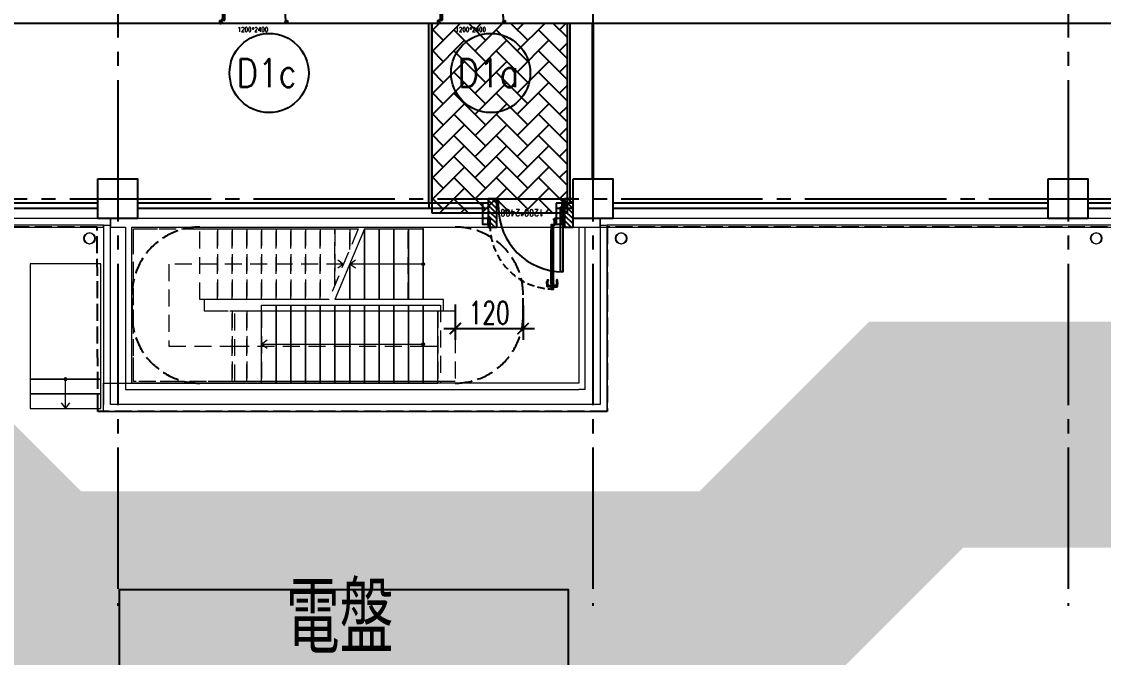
# Model space of a CAD drawing. Extents: x -960 to 27370, y -3283 to 11880.
# Drawn here: x 6670 to 8583, y -811 to 313 of the extents above; entities that cross this region are included whole.
import ezdxf
from ezdxf.enums import TextEntityAlignment as Align

# ---------------------------------------------------------------- set-up
doc = ezdxf.new("R2010")
doc.units = 0
doc.header["$LTSCALE"] = 100
for name, pattern in [('188K-SM-03-F10-ARCH-PA-Y2257103$0$AP5A-SM-03-F20-ARCH-PA-Y2230801+Y2230803$0$ALL-PA-TXT-Y2221201$0$DASHED', [19.05, 12.7, -6.35]), ('188K-SM-03-F10-ARCH-PA-Y2257103$0$HIDDEN2', [0.1875, 0.125, -0.0625]), ('X-S-FAB-L10$0$COL-CEN-LIN', [3.25, 2.5, -0.25, 0.25, -0.25]), ('X-S-FAB-L10$0$HIDDEN', [0.4, 0.3, -0.1]), ('X-S-FAB-L10$0$JJP_虛線(退縮線、投影線、地下室範圍、非屬本工程、圖面分區)', [0.45, 0.3, -0.15]), ('X-S-FAB-L10$0$虛線', [0.846667, 0.423333, -0.423333])]:
    doc.linetypes.add(name, pattern=pattern)
for name, color, linetype in [('0-xref', 8, 'Continuous'), ('188K-SM-03-F10-ARCH-PA-Y2257103$0$K-Divider-7.5', 230, 'Continuous'), ('188K-SM-03-F10-ARCH-PA-Y2257103$0$K-Door', 4, 'Continuous'), ('188K-SM-03-F10-ARCH-PA-Y2257103$0$K-P1S-2.5-單抗', 161, 'Continuous'), ('188K-SM-03-F10-ARCH-PA-Y2257103$0$K-P1S-4.2-單抗', 3, 'Continuous'), ('188K-SM-03-F10-ARCH-PA-Y2257103$0$K-TXT', 7, 'Continuous'), ('188K-SM-03-F10-ARCH-PA-Y2257103$0$K-岩棉 2hr 7.5-單抗', 230, 'Continuous'), ('188K-SM-03-F10-ARCH-PA-Y2257103$0$K-岩棉 2hr 7.5-非抗', 14, 'Continuous'), ('188K-SM-03-F10-ARCH-PA-Y2257103$0$K-庫板天花-2.4', 151, 'Continuous'), ('188K-SM-03-F10-ARCH-PA-Y2257103$0$非YK-K-防火門', 11, 'Continuous'), ('188K-SM-03-F10-MECH-EQ-Y2257103$0$06-空調-空調', 21, 'Continuous'), ('188K-SM-07-F15-HVAC-MA DUCT-Y2257103$0$0-MAU-SA', 5, 'Continuous'), ('X-S-FAB-L10$0$0-DIM-TXT', 8, 'Continuous'), ('X-S-FAB-L10$0$A-OBJE-MEP', 8, 'Continuous'), ('X-S-FAB-L10$0$A-STRS', 8, 'Continuous'), ('X-S-FAB-L10$0$A-WALL-EX', 8, 'Continuous'), ('X-S-FAB-L10$0$A-WALL-IN', 8, 'Continuous'), ('X-S-FAB-L10$0$BLOCK', 8, 'Continuous'), ('X-S-FAB-L10$0$CCL', 8, 'X-S-FAB-L10$0$COL-CEN-LIN'), ('X-S-FAB-L10$0$COL-S', 8, 'Continuous'), ('X-S-FAB-L10$0$DW_Frame', 8, 'Continuous'), ('X-S-FAB-L10$0$HID', 8, 'X-S-FAB-L10$0$HIDDEN'), ('X-S-FAB-L10$0$S-SLAB-SHOW', 8, 'Continuous'), ('X-S-FAB-L10$0$WALL_188K_IN', 8, 'Continuous')]:
    doc.layers.add(name, color=color, linetype=linetype)
doc.styles.add('188K-SM-03-F10-ARCH-PA-Y2257103$0$AP5A-SM-03-F20-ARCH-PA-Y2230801+Y2230803$0$ALL-PA-TXT-Y2221201$0$Standard', font='txt.shx', dxfattribs={"bigfont": 'chineset.shx'})
doc.styles.add('188K-SM-03-F10-ARCH-PA-Y2257103$0$Standard', font='txt.shx', dxfattribs={"bigfont": 'chineset.shx'})
doc.styles.add('188K-SM-03-F10-MECH-EQ-Y2257103$0$00-AEX$0$HKEC', font='romans.shx', dxfattribs={"bigfont": 'china.shx'})
doc.styles.add('X-S-FAB-L10$0$CHINA', font='simplex.shx', dxfattribs={"width": 0.75, "bigfont": 'chineset.shx'})
doc.styles.add('X-S-FAB-L10$0$DimStyUse', font='romans.shx', dxfattribs={"width": 0.7})
doc.styles.add('X-S-FAB-L10$0$Standard', font='', dxfattribs={"width": 0.8})
doc.styles.add('X-S-FAB-L10$0$TG_NOTE_TEXT', font='simplex.shx', dxfattribs={"width": 0.75, "bigfont": 'chineset.shx'})
doc.styles.get('X-S-FAB-L10$0$Standard').set_extended_font_data('Microsoft JhengHei')
doc.dimstyles.new('X-S-FAB-L10$0$SLASHM', dxfattribs={"dimtxt": 40, "dimasz": 20, "dimexe": 20, "dimexo": 0, "dimgap": 8, "dimtad": 1, "dimdsep": 46, "dimtxsty": 'X-S-FAB-L10$0$DimStyUse', "dimblk": 'X-S-FAB-L10$0$_ArchTick', "dimcen": 10, "dimdle": 20, "dimclrt": 2, "dimazin": 0, "dimtfac": 1, "dimtix": 1, "dimtmove": 2, "dimatfit": 3, "dimfxl": 10, "dimtolj": 1, "dimarcsym": 0})

# ---------------------------------------------------------------- blocks, each defined once
blk = doc.blocks.new('X-S-FAB-L10$0$FAB2-L05')
at = {"layer": 'X-S-FAB-L10$0$CCL'}
for p, q in [((-19320, 11005), (-19320, 0)), ((-18480, 11005), (-18480, 0)), ((-17640, 11005), (-17640, 0)), ((-26880, 720), (1210, 720))]:
    blk.add_line(p, q, dxfattribs=at)
at = {"layer": 'X-S-FAB-L10$0$COL-S'}
for points in [[(-19355, 755), (-19285, 755), (-19285, 685), (-19355, 685)], [(-18515, 755), (-18445, 755), (-18445, 685), (-18515, 685)], [(-17675, 755), (-17605, 755), (-17605, 685), (-17675, 685)]]:
    blk.add_lwpolyline(points, close=True, dxfattribs=at)
blk = doc.blocks.new('X-S-FAB-L10$0$_ArchTick')
at = {"color": 0, "linetype": 'ByBlock', "const_width": 0.15}
blk.add_lwpolyline([(-0.5, -0.5), (0.5, 0.5)], dxfattribs=at)
blk = doc.blocks.new('*D222')
at = {"layer": 'DefPoints', "color": 0, "lineweight": -2, "transparency": 16777216}
for p, q in [((7436.7, -186.7), (7436.7, -249.5)), ((7556.7, -188), (7556.7, -249.5)), ((7416.7, -229.5), (7576.7, -229.5))]:
    blk.add_line(p, q, dxfattribs=at)
at = {"layer": 'DefPoints', "color": 0, "transparency": 16777216}
for p in [(7436.7, -186.7), (7556.7, -188), (7556.7, -229.5)]:
    blk.add_point(p, dxfattribs=at)
at = {"layer": 'DefPoints', "color": 0, "lineweight": -2, "transparency": 16777216, "xscale": 20, "yscale": 20, "zscale": 20, "rotation": 180}
blk.add_blockref('X-S-FAB-L10$0$_ArchTick', (7436.7, -229.5), dxfattribs=at)
at = {"layer": 'DefPoints', "color": 0, "lineweight": -2, "transparency": 16777216, "xscale": 20, "yscale": 20, "zscale": 20}
blk.add_blockref('X-S-FAB-L10$0$_ArchTick', (7556.7, -229.5), dxfattribs=at)
at = {"layer": 'DefPoints', "color": 2, "transparency": 16777216, "insert": (7496.7, -201.5), "char_height": 40, "attachment_point": 5, "style": 'X-S-FAB-L10$0$DimStyUse'}
blk.add_mtext('\\A1;120', dxfattribs=at)
blk = doc.blocks.new('188K-SM-03-F10-ARCH-PA-Y2257103$0$F14P8-SM-03-FB1-ARCH-PA(B)-Y2210902$0$18P2-XFDP40$0$GAD2205')
blk.add_lwpolyline([(0, 1), (0, 1), (-18, 1, -0.414214), (-18, 2), (-18, 3, -0.414214), (-18, 3), (-14, 3, 0.414214), (-13, 4), (-13, 4, 0.414214), (-14, 4), (-18, 4, -0.414214), (-18, 5), (-18, 12, -0.414214), (-18, 12), (-18, 12, 0.414214), (-18, 12), (-18, 14, 0.72636), (-19, 14), (-19, 13, 0.158507), (-19, 13), (-19, 0, 0.414214), (-19, 0), (19, 0, 0.414214), (19, 0), (19, 13, 0.158507), (19, 13), (19, 14, 0.72636), (18, 14), (18, 12, 0.414214), (18, 12, -0.414214), (18, 12), (18, 5, -0.414214), (18, 4), (14, 4, 0.414214), (13, 4), (13, 4, 0.414214), (14, 3), (18, 3, -0.414214), (18, 3), (18, 2, -0.414214), (18, 1), (0, 1)], format="xyb", close=True)
blk = doc.blocks.new('188K-SM-03-F10-ARCH-PA-Y2257103$0$(FS1-4)1hr單開防火門-1200x2400')
for p, q in [((8.8, 117.1, 0), (9.6, 117.1, 0)), ((8.8, 112.2, 0), (8.8, 117.1, 0)), ((9.6, 117.1, 0), (9.6, 112.2, 0)), ((9.6, 115.7, 0), (13.6, 115.7, 0)), ((13.6, 115.7, 0), (15, 115.7, 0)), ((9.6, 112.2, 0), (8.8, 112.2, 0)), ((13.5, 113.5, 0), (9.6, 113.5, 0)), ((0, 4.5), (0, -4.5)), ((2.8, 5), (0.5, 5)), ((3, -3.2), (3, 4.8)), ((117, -3.2), (117, 4.8)), ((117.2, 5), (119.5, 5)), ((120, 4.5), (120, -4.5)), ((0.5, -5), (2.8, -5)), ((2.8, -5), (4.4, -4)), ((3.8, -3.2), (3, -3.2)), ((3.6, -3.5), (3.6, -3.3)), ((3.6, -3.3), (3.8, -3.3)), ((4.4, -3.5), (3.6, -3.5)), ((4.4, -3.2), (4.2, -3.2)), ((4.2, -3.3), (4.4, -3.3)), ((4.4, -3.3), (4.4, -3.5)), ((4.5, -3.7), (4.5, -3.3)), ((115.5, -3.7), (115.5, -3.3)), ((115.6, -3.2), (115.8, -3.2)), ((115.6, -3.3), (115.6, -3.5)), ((115.8, -3.3), (115.6, -3.3)), ((115.6, -3.5), (116.4, -3.5)), ((117.2, -5), (115.6, -4)), ((116.2, -3.2), (117, -3.2)), ((116.4, -3.3), (116.2, -3.3)), ((116.4, -3.5), (116.4, -3.3)), ((119.5, -5), (117.2, -5))]:
    blk.add_line(p, q)
at = {"elevation": 0}
blk.add_lwpolyline([(4, 115.7), (0, 115.7), (-1.4, 115.7, 0.327495), (-2.2, 115, 0.089847), (-2.4, 104.3, 1.144881), (-0.5, 104.7, -0.137079), (-0.5, 113, -0.349357), (0, 113.5), (4, 113.5)], format="xyb", dxfattribs=at)
for points in [[(4.8, 112.2), (4.8, 117.1), (4, 117.1), (4, 112.2)], [(-10, -5), (0, -5), (0, 5), (-10, 5)], [(120, -5), (130, -5), (130, 5), (120, 5)]]:
    blk.add_lwpolyline(points, close=True)
at = {"ltscale": 5}
for points in [[(8.8, 109.6), (8.8, 119.7), (4.8, 119.7), (4.8, 109.6)], [(5, 109.2), (5, 14.8), (5, 14.8), (5, 109.2)], [(8.6, 14.8), (8.5, 14.8), (8.5, 109.2), (8.6, 109.2)], [(8.8, 6.1), (8.8, 14.4), (4.8, 14.4), (4.8, 6.1)]]:
    blk.add_lwpolyline(points, close=True, dxfattribs=at)
blk.add_lwpolyline([(4.8, 109.7), (4.8, 108.4, 0.158507), (4.9, 108.4), (4.9, 108.3, 0.72636), (5, 108.3), (5, 108.5, 0.414214), (5, 108.5, -0.414214), (4.9, 108.5), (4.9, 109.2, -0.414214), (5, 109.2), (5.4, 109.2, 0.414214), (5.4, 109.3), (5.4, 109.3, 0.414214), (5.4, 109.3), (5, 109.3, -0.414214), (4.9, 109.4), (4.9, 109.5, -0.414214), (5, 109.6), (6.8, 109.6), (6.8, 109.6), (6.8, 109.6), (8.6, 109.6, -0.414214), (8.6, 109.5), (8.6, 109.4, -0.414214), (8.6, 109.3), (8.2, 109.3, 0.414214), (8.1, 109.3), (8.1, 109.3, 0.414214), (8.2, 109.2), (8.6, 109.2, -0.414214), (8.6, 109.2), (8.6, 108.5, -0.414214), (8.6, 108.5), (8.6, 108.5, 0.414214), (8.6, 108.5), (8.6, 108.3, 0.72636), (8.6, 108.3), (8.7, 108.4, 0.158507), (8.7, 108.4), (8.7, 109.7, 0.414214), (8.7, 109.7), (4.9, 109.7, 0.414214)], format="xyb", close=True, dxfattribs=at)
at = {"ltscale": 500}
for points in [[(3.2, -2.4), (3.2, 5.6), (3, 5.6), (3, -2.4)], [(8.5, 6.6), (4, 6.6), (4, 6.3), (8.5, 6.3)]]:
    blk.add_lwpolyline(points, close=True, dxfattribs=at)
at = {"linetype": '188K-SM-03-F10-ARCH-PA-Y2257103$0$HIDDEN2'}
blk.add_arc((3.4, 6.1), 113.7, 359.4256, 87.3094, dxfattribs=at)
at = {"extrusion": (0, 0, -1)}
for centre, major_axis, start_param, end_param in [((14.9, 114.8, 0), (-0.624, 0.624), 0.866962, 2.13291), ((-13.8, 109, 0), (21.3, 21.3), 0.585307, 0.943734), ((13.5, 113, 0), (-0.417, 0.417), 0.901482, 2.245889), ((15, 104.3, 0), (0.707, 0.707), 0.872811, 4.284184), ((-0.8, 108.9, 0), (10.9, 10.9), 0.51383, 1.058752)]:
    blk.add_ellipse(centre, major_axis=major_axis, ratio=1, start_param=start_param, end_param=end_param, dxfattribs=at)
for centre, major_axis, start_param, end_param in [((0.5, 4.5), (0.354, -0.354), 2.356194, 3.926991), ((2.8, 4.8), (0.106, -0.106), 7.068583, 8.63938), ((117.2, 4.8), (-0.106, -0.106), -2.356194, -0.785398), ((119.5, 4.5), (-0.354, -0.354), 2.356194, 3.926991), ((0.5, -4.5), (-0.354, -0.354), 5.497787, 7.068583), ((3.8, -3.3), (-0.0354, -0.0354), 0.785398, 3.926991), ((4.2, -3.3), (-0.0354, -0.0354), 3.926991, 7.068583), ((4.4, -3.3), (0.0354, -0.0354), 7.068583, 8.63938), ((4.2, -3.7), (0.212, -0.212), 6.162283, 7.068583), ((115.6, -3.3), (-0.0354, -0.0354), -2.356194, -0.785398), ((115.8, -3.7), (-0.212, -0.212), -0.785398, 0.120903), ((115.8, -3.3), (0.0354, -0.0354), -0.785398, 2.356194), ((116.2, -3.3), (0.0354, -0.0354), 2.356194, 5.497787), ((119.5, -4.5), (0.354, -0.354), -0.785398, 0.785398)]:
    blk.add_ellipse(centre, major_axis=major_axis, ratio=1, start_param=start_param, end_param=end_param)
at = {"ltscale": 500, "extrusion": (0, 0, -1)}
blk.add_ellipse((3.4, 6.1), major_axis=(-0.495, 0.495), ratio=1, start_param=5.497787, end_param=11.780972, dxfattribs=at)
at = {"ltscale": 5, "xscale": 0.1000000000058208, "yscale": 0.1000000000058208, "zscale": 0.1000000000058208}
blk.add_blockref('188K-SM-03-F10-ARCH-PA-Y2257103$0$F14P8-SM-03-FB1-ARCH-PA(B)-Y2210902$0$18P2-XFDP40$0$GAD2205', (6.8, 14.3), dxfattribs=at)
at = {"color": 8, "style": '188K-SM-03-F10-ARCH-PA-Y2257103$0$Standard', "width": 0.85}
blk.add_text('1200*2400', height=12, dxfattribs=at).set_placement((60, -15, 0), align=Align.MIDDLE_CENTER)
blk = doc.blocks.new('188K-SM-03-F10-ARCH-PA-Y2257103$0$單開庫板門-1200x2400)圓型拉環鎖+輔助鎖)')
at = {"ltscale": 0.1}
for p, q in [((26008.6, -11403.6), (26004.5, -11403.6)), ((26004.5, -11403.6), (26004.5, -11414.1)), ((26004.5, -11414.1), (26004.5, -11415.3)), ((26004.5, -11414.1), (26008.6, -11414.1)), ((26004.5, -11415.4), (26004.6, -11415.5)), ((26008.6, -11414), (26004.6, -11414)), ((26004.6, -11414.3), (26004.6, -11414.2)), ((26004.6, -11415.3), (26004.6, -11414.5)), ((26004.7, -11414.1), (26006.5, -11414.1)), ((26005.1, -11414.4), (26004.7, -11414.4)), ((26004.7, -11414.5), (26005.1, -11414.5)), ((26004.7, -11414.5), (26004.7, -11506)), ((26004.7, -11506), (26004.7, -11414.5)), ((26004.7, -11414.5), (26004.7, -11414.5)), ((26004.7, -11415.4), (26004.7, -11415.3)), ((26005.2, -11414.4), (26005.2, -11414.4)), ((26006.5, -11414.1), (26006.6, -11414.1)), ((26006.6, -11414.1), (26006.6, -11414.1)), ((26006.6, -11414.1), (26008.4, -11414.1)), ((26008.4, -11414.4), (26008, -11414.4)), ((26008, -11414.4), (26008, -11414.4)), ((26008, -11414.5), (26008.4, -11414.5)), ((26008.4, -11506), (26008.4, -11414.5)), ((26008.4, -11414.5), (26008.4, -11414.5)), ((26008.4, -11414.5), (26008.4, -11506)), ((26008.4, -11415.3), (26008.4, -11415.4)), ((26008.5, -11414.2), (26008.5, -11414.3)), ((26008.5, -11414.5), (26008.5, -11415.3)), ((26008.5, -11415.5), (26008.6, -11415.4)), ((26008.6, -11414.1), (26008.6, -11403.6)), ((26008.6, -11415.3), (26008.6, -11414.1)), ((26008.6, -11506.4), (26004.5, -11506.4)), ((26004.5, -11506.4), (26004.5, -11518)), ((26004.7, -11506), (26004.7, -11506)), ((26008.4, -11506), (26008.4, -11506)), ((26008.6, -11518), (26008.6, -11506.4)), ((25999.5, -11519.7), (25999.5, -11523.2)), ((26002.5, -11519.1), (26000, -11519.1)), ((26000, -11523.7), (26002.4, -11523.7)), ((26002.4, -11523.7), (26004.1, -11522.6)), ((26002.9, -11518.5), (26002.6, -11518.5)), ((26002.6, -11518.5), (26002.6, -11521)), ((26002.6, -11521.9), (26002.6, -11519.3)), ((26002.6, -11521), (26002.9, -11521)), ((26003.4, -11521.9), (26002.6, -11521.9)), ((26002.9, -11521), (26002.9, -11518.5)), ((26003.3, -11522.2), (26003.3, -11522)), ((26003.3, -11522), (26003.4, -11522)), ((26004, -11522.2), (26003.3, -11522.2)), ((26008.3, -11517.5), (26003.6, -11517.5)), ((26003.6, -11517.5), (26003.6, -11517.7)), ((26003.6, -11517.7), (26008.3, -11517.7)), ((26004.1, -11521.9), (26003.9, -11521.9)), ((26003.9, -11522), (26004, -11522)), ((26004, -11522), (26004, -11522.2)), ((26004.2, -11522.4), (26004.2, -11521.9)), ((26004.5, -11518), (26008.6, -11518)), ((26008.3, -11517.7), (26008.3, -11517.5)), ((26114.8, -11521.9), (26115.1, -11521.9)), ((26114.8, -11522.4), (26114.8, -11521.9)), ((26114.9, -11522), (26114.9, -11522.2)), ((26115.1, -11522), (26114.9, -11522)), ((26114.9, -11522.2), (26115.7, -11522.2)), ((26116.6, -11523.7), (26114.9, -11522.6)), ((26115.5, -11521.9), (26116.3, -11521.9)), ((26115.7, -11522), (26115.5, -11522)), ((26115.7, -11522.2), (26115.7, -11522)), ((26116.3, -11521.9), (26116.3, -11519.3)), ((26116.5, -11519.1), (26119, -11519.1)), ((26119, -11523.7), (26116.6, -11523.7)), ((26119.5, -11519.7), (26119.5, -11523.2))]:
    blk.add_line(p, q, dxfattribs=at)
blk.add_lwpolyline([(26006.6, -11506.4), (26006.5, -11506.3), (26004.7, -11506.3, -0.414214), (26004.6, -11506.3), (26004.6, -11506.1, -0.414214), (26004.7, -11506.1), (26005.1, -11506.1, 0.414214), (26005.2, -11506.1), (26005.2, -11506, 0.414214), (26005.1, -11506), (26004.7, -11506, -0.414214), (26004.6, -11506), (26004.6, -11505.2, -0.414214), (26004.7, -11505.2), (26004.7, -11505.2, 0.414214), (26004.7, -11505.2), (26004.7, -11505, 0.72636), (26004.6, -11505), (26004.5, -11505.1, 0.158507), (26004.5, -11505.2), (26004.5, -11506.4, 0.414214), (26004.6, -11506.5), (26008.6, -11506.5, 0.414214), (26008.6, -11506.4), (26008.6, -11505.2, 0.158507), (26008.6, -11505.1), (26008.5, -11505, 0.72636), (26008.4, -11505), (26008.4, -11505.2, 0.414214), (26008.5, -11505.2, -0.414214), (26008.5, -11505.2), (26008.5, -11506, -0.414214), (26008.4, -11506), (26008, -11506, 0.414214), (26008, -11506), (26008, -11506.1, 0.414214), (26008, -11506.1), (26008.4, -11506.1, -0.414214), (26008.5, -11506.1), (26008.5, -11506.3, -0.414214), (26008.4, -11506.3), (26006.6, -11506.3)], format="xyb", close=True, dxfattribs=at)
for points in [[(25999.5, -11518.9), (25999.5, -11523.9)], [(26119.5, -11518.9), (26119.5, -11523.9)]]:
    blk.add_lwpolyline(points)
for centre, radius, start, end in [((26004.6, -11414.1), 0.0313, 90, 180), ((26004.6, -11415.3), 0.0313, 180, 216.0274), ((26004.7, -11414.2), 0.0313, 90, 180), ((26004.7, -11414.3), 0.0313, 180, 270), ((26004.7, -11414.5), 0.0313, 90, 180), ((26004.7, -11415.3), 0.0209, 180, 270), ((26004.7, -11415.4), 0.0313, 216.0274, 360), ((26004.7, -11415.3), 0.0209, 360, 90), ((26005.1, -11414.4), 0.0313, 270, 0), ((26005.1, -11414.4), 0.0313, 0, 90), ((26008, -11414.4), 0.0313, 90, 180), ((26008, -11414.4), 0.0313, 180, 270), ((26008.4, -11414.2), 0.0313, 360, 90), ((26008.4, -11414.3), 0.0313, 270, 0), ((26008.4, -11414.5), 0.0313, 0, 90), ((26008.5, -11415.3), 0.0209, 90, 180), ((26008.5, -11415.4), 0.0313, 180, 323.9726), ((26008.5, -11415.3), 0.0209, 270, 360), ((26008.6, -11414.1), 0.0313, 360, 90), ((26008.6, -11415.3), 0.0313, 323.9726, 360)]:
    blk.add_arc(centre, radius, start, end, dxfattribs=at)
at = {"linetype": '188K-SM-03-F10-ARCH-PA-Y2257103$0$AP5A-SM-03-F20-ARCH-PA-Y2230801+Y2230803$0$ALL-PA-TXT-Y2221201$0$DASHED', "ltscale": 0.01}
blk.add_arc((26001.1, -11518.7), 115.3, 359.8531, 85.8135, dxfattribs=at)
at = {"ltscale": 0.1}
for centre, major_axis, start_param, end_param in [((26000, -11519.7), (0.369, -0.369), 2.356194, 3.926991), ((26000, -11523.2), (-0.369, -0.369), 5.497787, 7.068583), ((26002.5, -11519.3), (0.111, -0.111), 7.068583, 8.63938), ((26003.4, -11521.9), (-0.0369, -0.0369), 0.785398, 3.926991), ((26003.9, -11521.9), (-0.0369, -0.0369), 3.926991, 7.068583), ((26004.1, -11521.9), (0.0369, -0.0369), 7.068583, 8.63938), ((26003.9, -11522.4), (0.221, -0.221), 6.162283, 7.068583), ((26114.8, -11521.9), (-0.0369, -0.0369), -2.356194, -0.785398), ((26115.1, -11522.4), (-0.221, -0.221), -0.785398, 0.120903), ((26115.1, -11521.9), (0.0369, -0.0369), -0.785398, 2.356194), ((26115.5, -11521.9), (0.0369, -0.0369), 2.356194, 5.497787), ((26116.5, -11519.3), (-0.111, -0.111), -2.356194, -0.785398), ((26119, -11519.7), (-0.369, -0.369), 2.356194, 3.926991), ((26119, -11523.2), (0.369, -0.369), -0.785398, 0.785398)]:
    blk.add_ellipse(centre, major_axis=major_axis, ratio=1, start_param=start_param, end_param=end_param, dxfattribs=at)
at = {"ltscale": 0.1, "extrusion": (0, 0, -1)}
blk.add_ellipse((26003.1, -11517.9), major_axis=(-0.516, 0.516), ratio=1, start_param=5.497787, end_param=11.780972, dxfattribs=at)
at = {"color": 8, "ltscale": 0.1, "style": '188K-SM-03-F10-ARCH-PA-Y2257103$0$AP5A-SM-03-F20-ARCH-PA-Y2230801+Y2230803$0$ALL-PA-TXT-Y2221201$0$Standard', "width": 0.85}
blk.add_text('1200*2400', height=8, dxfattribs=at).set_placement((26058.4, -11534.4), align=Align.MIDDLE_CENTER)
blk = doc.blocks.new('188K-SM-03-F10-ARCH-PA-Y2257103')
at = {"layer": '188K-SM-03-F10-ARCH-PA-Y2257103$0$K-庫板天花-2.4'}
h = blk.add_hatch(dxfattribs=at)
h.set_pattern_fill('AR-HBONE', color=256, scale=0.26)
h.paths.add_polyline_path([(7395, -25), (7635, -25), (7635, 310), (7395, 310)])
at = {"layer": '188K-SM-03-F10-ARCH-PA-Y2257103$0$K-Divider-7.5', "const_width": 5}
blk.add_lwpolyline([(7680, 310), (7680, 35)], dxfattribs=at)
at = {"layer": '188K-SM-03-F10-ARCH-PA-Y2257103$0$K-P1S-2.5-單抗'}
for p, q in [((7390, -7.5, 0), (7390, 310, 0)), ((7395, -7.5, 0), (7395, 310, 0)), ((7635, -7.5, 0), (7635, 310, 0)), ((7640, -7.5, 0), (7640, 310, 0))]:
    blk.add_line(p, q, dxfattribs=at)
at = {"layer": '188K-SM-03-F10-ARCH-PA-Y2257103$0$K-P1S-4.2-單抗'}
for p, q in [((7405, 310, 0), (1860, 310, 0)), ((13115, 310, 0), (7525, 310, 0))]:
    blk.add_line(p, q, dxfattribs=at)
at = {"layer": '188K-SM-03-F10-ARCH-PA-Y2257103$0$K-TXT'}
for centre in [(7107.6, 222.4, 0), (7499.2, 222.4, 0)]:
    blk.add_circle(centre, 70, dxfattribs=at)
at = {"layer": '188K-SM-03-F10-ARCH-PA-Y2257103$0$K-岩棉 2hr 7.5-單抗'}
for p, q in [((7495, -7.5, 0), (7390, -7.5, 0)), ((7390, -7.5, 0), (7390, -17.5, 0)), ((7495, -17.5, 0), (7390, -17.5, 0)), ((7485, -7.5, 0), (7485, -35)), ((7495, -7.5, 0), (7495, -35)), ((7615, -7.5, 0), (7615, -35)), ((7645, -7.5, 0), (7615, -7.5, 0)), ((7645, -17.5, 0), (7615, -17.5, 0)), ((7625, -7.5, 0), (7625, -35, 0))]:
    blk.add_line(p, q, dxfattribs=at)
at = {"layer": '188K-SM-03-F10-ARCH-PA-Y2257103$0$K-岩棉 2hr 7.5-非抗'}
for p, q in [((6805, -7.5, 0), (6035, -7.5, 0)), ((6805, -17.5, 0), (6035, -17.5, 0)), ((7390, -7.5, 0), (6875, -7.5, 0)), ((7390, -17.5, 0), (6875, -17.5, 0)), ((8485, -7.5, 0), (7715, -7.5, 0)), ((8485, -17.5), (7715, -17.5, 0)), ((9325, -7.5, 0), (8555, -7.5, 0)), ((9325, -17.5), (8555, -17.5, 0))]:
    blk.add_line(p, q, dxfattribs=at)
at = {"layer": '188K-SM-03-F10-ARCH-PA-Y2257103$0$K-庫板天花-2.4', "elevation": 0}
blk.add_lwpolyline([(7395, -25), (7635, -25), (7635, 310), (7395, 310)], close=True, dxfattribs=at)
at = {"layer": '188K-SM-03-F10-ARCH-PA-Y2257103$0$K-Door'}
for p in [(-18979.5, 11833.9), (-18594.5, 11833.9, 0)]:
    blk.add_blockref('188K-SM-03-F10-ARCH-PA-Y2257103$0$單開庫板門-1200x2400)圓型拉環鎖+輔助鎖)', p, dxfattribs=at)
at = {"layer": '188K-SM-03-F10-ARCH-PA-Y2257103$0$非YK-K-防火門', "rotation": 180}
blk.add_blockref('188K-SM-03-F10-ARCH-PA-Y2257103$0$(FS1-4)1hr單開防火門-1200x2400', (7615, -40), dxfattribs=at)
at = {"layer": '188K-SM-03-F10-ARCH-PA-Y2257103$0$K-TXT', "style": '188K-SM-03-F10-ARCH-PA-Y2257103$0$Standard', "width": 0.85}
for s, p in [('D1c', (7103.2, 222.4, 0)), ('D1a', (7494.8, 222.4, 0))]:
    blk.add_text(s, height=50, dxfattribs=at).set_placement(p, align=Align.MIDDLE)
blk = doc.blocks.new('188K-SM-03-F10-MECH-EQ-Y2257103')
at = {"color": 1, "ltscale": 1000}
blk.add_lwpolyline([(6843.3, -870), (6843.3, -691.2), (7636.3, -691.2), (7636.3, -870)], close=True, dxfattribs=at)
blk.add_lwpolyline([(6843.3, -870), (6843.3, -691.2), (7636.3, -691.2), (7636.3, -870)], close=True, dxfattribs=at)
at = {"layer": '188K-SM-03-F10-MECH-EQ-Y2257103$0$06-空調-空調', "ltscale": 1000, "style": '188K-SM-03-F10-MECH-EQ-Y2257103$0$00-AEX$0$HKEC', "width": 0.8}
blk.add_text('電盤', height=125, dxfattribs=at).set_placement((7137.4, -841.6), align=Align.BOTTOM_LEFT)
blk.add_text('電盤', height=125, dxfattribs=at).set_placement((7137.4, -841.6), align=Align.BOTTOM_LEFT)
blk = doc.blocks.new('188K-SM-07-F15-HVAC-MA DUCT-Y2257103')
at = {"layer": '188K-SM-07-F15-HVAC-MA DUCT-Y2257103$0$0-MAU-SA', "color": 5, "ltscale": 1000, "const_width": 400}
blk.add_lwpolyline([(2669.2, -417.2), (6392.5, -417.2), (6692.5, -717.2), (7951.5, -717.2), (8251.5, -417.2), (12400.9, -417.2), (12675, -691.2), (17095.6, -691.2)], dxfattribs=at)
blk = doc.blocks.new('X-S-FAB-L10')
at = {"layer": 'X-S-FAB-L10$0$WALL_188K_IN'}
h = blk.add_hatch(dxfattribs=at)
h.set_pattern_fill('LINE', color=256, scale=2, angle=135)
h.set_pattern_definition([(135, (7510, -98.3835), (-4.49013, -4.49013), [])])
h.paths.add_polyline_path([(7510, -50), (7510, 0), (7495, 0), (7495, -50)])
h = blk.add_hatch(dxfattribs=at)
h.set_pattern_fill('LINE', color=256, scale=2, angle=135)
h.set_pattern_definition([(135, (7645, -98.3835), (-4.49013, -4.49013), [])])
h.paths.add_polyline_path([(7645, -50), (7645, 0), (7630, 0), (7630, -50)])
for p, q in [((7510, 0), (7510, -15)), ((7630, 0), (7630, -15))]:
    blk.add_line(p, q)
blk.add_lwpolyline([(7627, -15), (7627, -129), (7622.625, -129), (7622.625, -15)], close=True)
blk.add_arc((7627, -15), 114, 180, 270)
at = {"layer": 'X-S-FAB-L10$0$A-OBJE-MEP', "lineweight": 0, "flags": 128}
for points in [[(6799.5, -70, 1), (6780.5, -70, 1)], [(7739.5, -70, 1), (7720.5, -70, 1)], [(8579.5, -70, 1), (8560.5, -70, 1)]]:
    blk.add_lwpolyline(points, format="xyb", close=True, dxfattribs=at)
at = {"layer": 'X-S-FAB-L10$0$A-OBJE-MEP', "lineweight": 0}
for centre in [(6790, -70), (7730, -70), (8570, -70)]:
    blk.add_circle(centre, 10, dxfattribs=at)
at = {"layer": 'X-S-FAB-L10$0$A-STRS', "linetype": 'X-S-FAB-L10$0$虛線', "lineweight": 0}
for p, q in [((6868, -323), (6868, -53)), ((6868, -53), (6985.332, -53)), ((6985.332, -53), (7016, -53)), ((7016, -53), (7265.169, -53)), ((7016, -178), (6993, -178)), ((6993, -178), (6993, -198)), ((7213.169, -178), (7016, -178)), ((6993, -198), (7042, -198)), ((7042, -198), (7406, -198)), ((7042, -323), (6868, -323)), ((7406, -323), (7042, -323))]:
    blk.add_line(p, q, dxfattribs=at)
at = {"layer": 'X-S-FAB-L10$0$A-STRS', "linetype": 'X-S-FAB-L10$0$JJP_虛線(退縮線、投影線、地下室範圍、非屬本工程、圖面分區)', "lineweight": 0}
for p, q in [((6868, -323), (6868, -53)), ((6868, -53), (7016, -53)), ((6985.332, -178), (6985.332, -53)), ((7016, -53), (7016, -178)), ((7016, -53), (7016, -178)), ((7016, -53), (7016, -178)), ((7016, -178), (7016, -53)), ((7016, -53), (7042, -53)), ((7016, -53), (7016, -178)), ((7042, -53), (7042, -178)), ((7042, -178), (7042, -53)), ((7042, -53), (7068, -53)), ((7042, -53), (7042, -178)), ((7068, -53), (7068, -178)), ((7068, -178), (7068, -53)), ((7068, -53), (7094, -53)), ((7068, -53), (7068, -178)), ((7094, -53), (7094, -178)), ((7094, -178), (7094, -53)), ((7094, -53), (7120, -53)), ((7094, -53), (7094, -178)), ((7120, -53), (7120, -178)), ((7120, -178), (7120, -53)), ((7120, -53), (7146, -53)), ((7120, -53), (7120, -178)), ((7146, -53), (7146, -178)), ((7146, -178), (7146, -53)), ((7146, -53), (7172, -53)), ((7146, -53), (7146, -178)), ((7172, -53), (7172, -178)), ((7172, -178), (7172, -53)), ((7172, -53), (7198, -53)), ((7172, -53), (7172, -178)), ((7198, -53), (7198, -178)), ((7198, -178), (7198, -53)), ((7198, -53), (7224, -53)), ((7198, -53), (7198, -178)), ((7265.169, -53), (7213.169, -178)), ((7224, -53), (7224, -151.964)), ((7224, -151.964), (7224, -53)), ((7224, -53), (7250, -53)), ((7224, -53), (7224, -151.964)), ((7250, -53), (7250, -89.465)), ((7250, -89.465), (7250, -53)), ((7250, -53), (7265.169, -53)), ((7250, -53), (7250, -89.465)), ((7353.565, -178), (7353.565, -53)), ((7229.169, -108), (7239.169, -115.5)), ((7016, -115.5), (6930.5, -115.5)), ((6930.5, -115.5), (6930.5, -260.5)), ((7239.169, -115.5), (7016, -115.5)), ((7239.169, -115.5), (7229.169, -123)), ((6993, -178), (6985.332, -178)), ((7016, -178), (6993, -178)), ((6993, -178), (6993, -198)), ((7042, -178), (7016, -178)), ((7068, -178), (7042, -178)), ((7094, -178), (7068, -178)), ((7120, -178), (7094, -178)), ((7119.644, -188), (7119.644, -326)), ((7146, -178), (7120, -178)), ((7172, -178), (7146, -178)), ((7198, -178), (7172, -178)), ((7213.169, -178), (7198, -178)), ((7380, -188), (7410.844, -188)), ((7410.844, -188), (7410.844, -326)), ((6993, -198), (7042, -198)), ((7042, -323), (7042, -198)), ((7042, -323), (7042, -198)), ((7042, -198), (7042, -323)), ((7042, -323), (7042, -198)), ((7042, -198), (7068, -198)), ((7046.668, -323), (7046.668, -198)), ((7068, -323), (7068, -198)), ((7068, -198), (7068, -323)), ((7068, -323), (7068, -198)), ((7068, -198), (7094, -198)), ((7094, -323), (7094, -198)), ((7094, -198), (7094, -323)), ((7094, -323), (7094, -198)), ((7094, -198), (7120, -198)), ((7120, -323), (7120, -198)), ((7120, -198), (7120, -323)), ((7120, -323), (7120, -198)), ((7120, -198), (7146, -198)), ((7146, -323), (7146, -198)), ((7146, -198), (7146, -323)), ((7146, -323), (7146, -198)), ((7146, -198), (7172, -198)), ((7172, -323), (7172, -198)), ((7172, -198), (7172, -323)), ((7172, -323), (7172, -198)), ((7172, -198), (7198, -198)), ((7198, -323), (7198, -198)), ((7198, -198), (7198, -323)), ((7198, -323), (7198, -198)), ((7198, -198), (7224, -198)), ((7224, -323), (7224, -198)), ((7224, -198), (7224, -323)), ((7224, -323), (7224, -198)), ((7224, -198), (7250, -198)), ((7250, -323), (7250, -198)), ((7250, -198), (7250, -323)), ((7250, -323), (7250, -198)), ((7250, -198), (7276, -198)), ((7276, -323), (7276, -198)), ((7276, -198), (7276, -323)), ((7276, -323), (7276, -198)), ((7276, -198), (7302, -198)), ((7302, -323), (7302, -198)), ((7302, -198), (7302, -323)), ((7302, -323), (7302, -198)), ((7302, -198), (7328, -198)), ((7328, -323), (7328, -198)), ((7328, -198), (7328, -323)), ((7328, -323), (7328, -198)), ((7328, -198), (7354, -198)), ((7354, -323), (7354, -198)), ((7354, -198), (7354, -323)), ((7354, -323), (7354, -198)), ((7354, -198), (7380, -198)), ((7380, -323), (7380, -198)), ((7380, -198), (7380, -323)), ((7380, -323), (7380, -198)), ((7380, -198), (7406, -198)), ((7406, -198), (7436.668, -198)), ((7406, -323), (7406, -198)), ((7406, -198), (7406, -323)), ((7436.668, -198), (7436.668, -323)), ((6930.5, -260.5), (7042, -260.5)), ((7042, -260.5), (7380, -260.5)), ((7380, -260.5), (7406, -260.5)), ((7042, -323), (6868, -323)), ((7068, -323), (7042, -323)), ((7094, -323), (7068, -323)), ((7120, -323), (7094, -323)), ((7146, -323), (7120, -323)), ((7172, -323), (7146, -323)), ((7198, -323), (7172, -323)), ((7224, -323), (7198, -323)), ((7250, -323), (7224, -323)), ((7276, -323), (7250, -323)), ((7302, -323), (7276, -323)), ((7328, -323), (7302, -323)), ((7354, -323), (7328, -323)), ((7380, -323), (7354, -323)), ((7406, -323), (7380, -323)), ((7436.668, -323), (7406, -323)), ((7410.844, -326), (7380, -326))]:
    blk.add_line(p, q, dxfattribs=at)
at = {"layer": 'X-S-FAB-L10$0$A-STRS', "lineweight": 0}
for p, q in [((7276, -53), (7224, -178)), ((7276, -53), (7380, -53)), ((7276, -53), (7276, -178)), ((7276, -178), (7276, -53)), ((7276, -53), (7302, -53)), ((7276, -53), (7276, -178)), ((7302, -53), (7302, -178)), ((7302, -178), (7302, -53)), ((7302, -53), (7328, -53)), ((7302, -53), (7302, -178)), ((7328, -53), (7328, -178)), ((7328, -178), (7328, -53)), ((7328, -53), (7354, -53)), ((7328, -53), (7328, -178)), ((7354, -53), (7354, -178)), ((7354, -178), (7354, -53)), ((7354, -53), (7380, -53)), ((7354, -53), (7354, -178)), ((7380, -53), (7380, -178)), ((7380, -53), (7380, -178)), ((7250, -115.5), (7260, -108)), ((7250, -115.5), (7250, -178)), ((7250, -178), (7250, -115.5)), ((7250, -115.5), (7250, -178)), ((7354, -115.5), (7250, -115.5)), ((7260, -123), (7250, -115.5)), ((7380, -115.5), (7354, -115.5)), ((7094, -326), (7094, -188)), ((7094, -188), (7380, -188)), ((7094, -326), (7094, -188)), ((7094, -188), (7120, -188)), ((7120, -326), (7120, -188)), ((7120, -188), (7120, -326)), ((7120, -326), (7120, -188)), ((7120, -188), (7146, -188)), ((7146, -326), (7146, -188)), ((7146, -188), (7146, -326)), ((7146, -326), (7146, -188)), ((7146, -188), (7172, -188)), ((7172, -326), (7172, -188)), ((7172, -188), (7172, -326)), ((7172, -326), (7172, -188)), ((7172, -188), (7198, -188)), ((7198, -326), (7198, -188)), ((7198, -188), (7198, -326)), ((7198, -326), (7198, -188)), ((7198, -188), (7224, -188)), ((7380, -178), (7224, -178)), ((7250, -178), (7224, -178)), ((7224, -326), (7224, -188)), ((7224, -188), (7224, -326)), ((7224, -326), (7224, -188)), ((7224, -188), (7250, -188)), ((7276, -178), (7250, -178)), ((7250, -326), (7250, -188)), ((7250, -188), (7250, -326)), ((7250, -326), (7250, -188)), ((7250, -188), (7276, -188)), ((7302, -178), (7276, -178)), ((7276, -326), (7276, -188)), ((7276, -188), (7276, -326)), ((7276, -326), (7276, -188)), ((7276, -188), (7302, -188)), ((7328, -178), (7302, -178)), ((7302, -326), (7302, -188)), ((7302, -188), (7302, -326)), ((7302, -326), (7302, -188)), ((7302, -188), (7328, -188)), ((7354, -178), (7328, -178)), ((7328, -326), (7328, -188)), ((7328, -188), (7328, -326)), ((7328, -326), (7328, -188)), ((7328, -188), (7354, -188)), ((7380, -178), (7354, -178)), ((7354, -326), (7354, -188)), ((7354, -188), (7354, -326)), ((7354, -326), (7354, -188)), ((7354, -188), (7380, -188)), ((7380, -326), (7380, -188)), ((7380, -188), (7380, -326)), ((7094, -257), (7104, -249.5)), ((7094, -257), (7120, -257)), ((7104, -264.5), (7094, -257)), ((7120, -257), (7354, -257)), ((7354, -257), (7380, -257)), ((6685, -319), (6685, -371)), ((6810, -319), (6685, -319)), ((6810, -319), (6685, -319)), ((6685, -319), (6685, -345)), ((6747.5, -345), (6747.5, -319)), ((6810, -371), (6810, -319)), ((6810, -345), (6810, -319)), ((7380, -326), (7094, -326)), ((7120, -326), (7094, -326)), ((7146, -326), (7120, -326)), ((7172, -326), (7146, -326)), ((7198, -326), (7172, -326)), ((7224, -326), (7198, -326)), ((7250, -326), (7224, -326)), ((7276, -326), (7250, -326)), ((7302, -326), (7276, -326)), ((7328, -326), (7302, -326)), ((7354, -326), (7328, -326)), ((7380, -326), (7354, -326)), ((6685, -345), (6810, -345)), ((6810, -345), (6685, -345)), ((6685, -345), (6685, -371)), ((6685, -345), (6810, -345)), ((6740, -361), (6747.5, -371)), ((6747.5, -371), (6747.5, -345)), ((6747.5, -371), (6755, -361)), ((6810, -371), (6810, -345)), ((6685, -371), (6810, -371)), ((6685, -371), (6810, -371))]:
    blk.add_line(p, q, dxfattribs=at)
at = {"layer": 'X-S-FAB-L10$0$A-STRS', "lineweight": 0, "flags": 128}
for points in [[(7380, -118, -1), (7380, -113, -1)], [(7380, -259.5, -1), (7380, -254.5, -1)], [(6745, -319, 1), (6750, -319, 1)]]:
    blk.add_lwpolyline(points, format="xyb", close=True, dxfattribs=at)
at = {"layer": 'X-S-FAB-L10$0$A-WALL-EX', "lineweight": 0}
for p, q in [((6827, -35), (6815, -35)), ((6827, -35), (6815, -35)), ((6827, -46.5), (6827, -35)), ((7705, -35), (7693, -35)), ((7705, -35), (7693, -35)), ((7693, -35), (7693, -46.5)), ((6815, -46.5), (1800, -46.5)), ((6815, -46.5), (6827, -46.5)), ((6815, -46.5), (6827, -46.5)), ((7693, -46.5), (7705, -46.5)), ((7693, -46.5), (7705, -46.5)), ((12670, -46.5), (7705, -46.5))]:
    blk.add_line(p, q, dxfattribs=at)
at = {"layer": 'X-S-FAB-L10$0$A-WALL-EX', "lineweight": 0, "flags": 128}
for points in [[(6815, -35), (1800, -35)], [(6815, -35), (6827, -35)], [(6827, -364), (6827, -35)], [(7693, -35), (7693, -364)], [(7705, -35), (7693, -35)], [(12673.5, -35), (7705, -35)], [(1800, -50), (6815, -50)], [(1800, -50), (6815, -50)], [(1800, -50), (6815, -50)], [(1800, -50), (6815, -50)], [(1800, -50), (6815, -50)], [(1800, -50), (6815, -50)], [(1800, -50), (6815, -50)], [(1800, -50), (6815, -50)], [(6815, -46.5), (6815, -364)], [(6815, -50), (6815, -46.5)], [(7705, -364), (7705, -46.5)], [(7705, -50), (7705, -46.5)], [(7705, -50), (12670, -50)], [(7705, -50), (12670, -50)], [(7705, -50), (12670, -50)], [(7705, -50), (12670, -50)], [(7705, -50), (12670, -50)], [(7705, -50), (12670, -50)], [(7705, -50), (12670, -50)], [(7705, -50), (12670, -50)], [(6815, -376), (6815, -364)], [(6815, -376), (7705, -376)], [(7693, -364), (6827, -364)], [(7705, -376), (7705, -364)]]:
    blk.add_lwpolyline(points, dxfattribs=at)
at = {"layer": 'X-S-FAB-L10$0$A-WALL-IN', "lineweight": 0}
for p, q in [((7495, -35), (6827, -35)), ((6827, -35), (6827, -50)), ((7645, -35), (7645, -35)), ((7693, -50), (7693, -35)), ((6827, -50), (6853.7, -50)), ((6865, -50), (7495, -50)), ((7640, -50), (7654.95, -50)), ((7666.25, -50), (7693, -50))]:
    blk.add_line(p, q, dxfattribs=at)
at = {"layer": 'X-S-FAB-L10$0$A-WALL-IN', "lineweight": 0, "flags": 128}
for points in [[(6853.7, -50), (6853.7, -337.25)], [(6865, -325.95), (6865, -50)], [(7654.95, -50), (7654.95, -325.95)], [(7666.25, -337.25), (7666.25, -50)], [(6853.7, -337.25), (6865, -337.25)], [(7654.95, -325.95), (6865, -325.95)], [(6865, -337.25), (7654.95, -337.25)], [(7666.25, -337.25), (7654.95, -337.25)]]:
    blk.add_lwpolyline(points, dxfattribs=at)
at = {"layer": 'X-S-FAB-L10$0$COL-S'}
for p, q in [((6805, 35), (6875, 35)), ((6805, -35), (6805, 35)), ((6875, 35), (6875, -35)), ((7645, 35), (7715, 35)), ((7645, -35), (7645, 35)), ((7715, 35), (7715, -35)), ((8485, 35), (8555, 35)), ((8485, -35), (8485, 35)), ((8555, 35), (8555, -35)), ((6875, -35), (6805, -35)), ((7715, -35), (7645, -35)), ((8555, -35), (8485, -35))]:
    blk.add_line(p, q, dxfattribs=at)
at = {"layer": 'X-S-FAB-L10$0$DW_Frame'}
for points in [[(7510, -15), (7513, -15), (7513, -3), (7510, -3)], [(7630, -3), (7627, -3), (7627, -15), (7630, -15)]]:
    blk.add_lwpolyline(points, dxfattribs=at)
at = {"layer": 'X-S-FAB-L10$0$HID'}
for p, q in [((6803.531, -50), (2509.135, -50)), ((6804.756, -376), (6803.531, -50)), ((12670, -50), (7705, -50)), ((7705, -50), (7705, -376)), ((6865.332, -205.95), (6865.332, -169.95)), ((7556.668, -205.95), (7556.668, -169.95)), ((7705, -376), (6804.756, -376))]:
    blk.add_line(p, q, dxfattribs=at)
for centre, start, end in [((6985.332, -169.95), 90, 180), ((7436.668, -169.95), 0, 90), ((6985.332, -205.95), 180, 270), ((7436.668, -205.95), 270, 0)]:
    blk.add_arc(centre, 120, start, end, dxfattribs=at)
at = {"layer": 'X-S-FAB-L10$0$S-SLAB-SHOW', "lineweight": 0, "flags": 128}
for points in [[(7705, -376), (6815, -376), (6815, -326), (7406, -326), (7406, -198), (7416, -198), (7416, -178), (7380, -178), (7380, -50), (7705, -50)], [(7655, -50), (7655, -326), (7406, -326), (7406, -198), (7416, -198), (7416, -178), (7380, -178), (7380, -50)], [(6685, -319), (6810, -319), (6810, -115), (6685, -115)]]:
    blk.add_lwpolyline(points, close=True, dxfattribs=at)
at = {"layer": 'X-S-FAB-L10$0$WALL_188K_IN'}
for points in [[(7510, -50), (7510, 0), (7495, 0), (7495, -50)], [(7645, -50), (7645, 0), (7630, 0), (7630, -50)]]:
    blk.add_lwpolyline(points, close=True, dxfattribs=at)
at = {"layer": 'X-S-FAB-L10$0$BLOCK'}
blk.add_blockref('X-S-FAB-L10$0$FAB2-L05', (26160, -720), dxfattribs=at)
at = {"style": 'X-S-FAB-L10$0$TG_NOTE_TEXT', "width": 0.5, "flags": 1}
for p in [(7463.301, 9020), (18268.251, 8649), (11197.77, 4800.167), (16485.801, 4800.167), (25420.27, 2635), (13360, 320.001, 0), (7463.301, -33.333)]:
    blk.add_attdef('WH', text='', height=20, dxfattribs=at).set_placement(p, align=Align.BOTTOM_LEFT)
at = {"width": 0.5}
for style, p in [('X-S-FAB-L10$0$TG_NOTE_TEXT', (7585, 9020)), ('X-S-FAB-L10$0$TG_NOTE_TEXT', (18389.95, 8649)), ('X-S-FAB-L10$0$TG_NOTE_TEXT', (11117.5, 4813.5)), ('X-S-FAB-L10$0$TG_NOTE_TEXT', (16607.5, 4813.5)), ('X-S-FAB-L10$0$TG_NOTE_TEXT', (25350, 2635)), ('X-S-FAB-L10$0$Standard', (13129.375, 325.001, 0)), ('X-S-FAB-L10$0$TG_NOTE_TEXT', (7585, -20))]:
    blk.add_attdef('DESC', text='', height=10, dxfattribs=dict(at, style=style)).set_placement(p, align=Align.BOTTOM_LEFT)
for tag, style, p in [('TYPE', 'X-S-FAB-L10$0$TG_NOTE_TEXT', (7619.286, 9020)), ('NO', 'X-S-FAB-L10$0$TG_NOTE_TEXT', (7650.095, 9020)), ('TYPE', 'X-S-FAB-L10$0$TG_NOTE_TEXT', (18424.236, 8649)), ('NO', 'X-S-FAB-L10$0$TG_NOTE_TEXT', (18455.045, 8649)), ('NO', 'X-S-FAB-L10$0$TG_NOTE_TEXT', (11088.595, 4813.5)), ('TYPE', 'X-S-FAB-L10$0$TG_NOTE_TEXT', (11151.786, 4813.5)), ('TYPE', 'X-S-FAB-L10$0$TG_NOTE_TEXT', (16641.786, 4813.5)), ('NO', 'X-S-FAB-L10$0$TG_NOTE_TEXT', (16672.595, 4813.5)), ('NO', 'X-S-FAB-L10$0$TG_NOTE_TEXT', (25313, 2635)), ('TYPE', 'X-S-FAB-L10$0$TG_NOTE_TEXT', (25350, 2635)), ('NO', 'X-S-FAB-L10$0$Standard', (13100, 320.001, 0)), ('TYPE', 'X-S-FAB-L10$0$Standard', (13129.375, 320.001, 0)), ('TYPE', 'X-S-FAB-L10$0$TG_NOTE_TEXT', (7619.286, -20)), ('NO', 'X-S-FAB-L10$0$TG_NOTE_TEXT', (7650.095, -20))]:
    blk.add_attdef(tag, text='', height=10, dxfattribs=dict(at, style=style)).set_placement(p, align=Align.BOTTOM_RIGHT)
at = {"style": 'X-S-FAB-L10$0$TG_NOTE_TEXT', "width": 0.5, "flags": 1}
for rotation, p in [(180, (43, 7480)), (180, (943, 7480)), (90, (24310, 3717.77)), (270, (17080, 1711.699))]:
    blk.add_attdef('WH', text='', height=20, rotation=rotation, dxfattribs=at).set_placement(p, align=Align.BOTTOM_LEFT)
at = {"width": 0.5}
for rotation, style, p in [(180, 'X-S-FAB-L10$0$Standard', (317.625, 7480)), (180, 'X-S-FAB-L10$0$Standard', (1217.625, 7480)), (90, 'X-S-FAB-L10$0$TG_NOTE_TEXT', (24310, 3647.5)), (270, 'X-S-FAB-L10$0$TG_NOTE_TEXT', (17080, 1605))]:
    blk.add_attdef('DESC', text='', height=10, rotation=rotation, dxfattribs=dict(at, style=style)).set_placement(p, align=Align.BOTTOM_LEFT)
for tag, rotation, style, p in [('TYPE', 180, 'X-S-FAB-L10$0$Standard', (317.625, 7480)), ('NO', 180, 'X-S-FAB-L10$0$Standard', (347, 7480)), ('TYPE', 180, 'X-S-FAB-L10$0$Standard', (1217.625, 7480)), ('NO', 180, 'X-S-FAB-L10$0$Standard', (1247, 7480)), ('TYPE', 90, 'X-S-FAB-L10$0$TG_NOTE_TEXT', (24310, 3647.5)), ('NO', 90, 'X-S-FAB-L10$0$TG_NOTE_TEXT', (24310, 3610.5)), ('TYPE', 270, 'X-S-FAB-L10$0$TG_NOTE_TEXT', (17080, 1605)), ('NO', 270, 'X-S-FAB-L10$0$TG_NOTE_TEXT', (17080, 1573))]:
    blk.add_attdef(tag, text='', height=10, rotation=rotation, dxfattribs=dict(at, style=style)).set_placement(p, align=Align.BOTTOM_RIGHT)
at = {"layer": 'X-S-FAB-L10$0$0-DIM-TXT', "style": 'X-S-FAB-L10$0$CHINA', "width": 0.75}
for p in [(667.414, 7855.1, -2689.4), (22627.353, 6728.814), (25644.722, 6728.814), (24778.787, 5569.051), (1118.252, 4980), (417.801, 4594.623), (23874.84, 4355), (22927.43, 4330.122), (23749.869, 3901.367), (417.801, 3765.236), (1118.252, 3730), (417.801, 3115.79), (536.882, 2227.832), (16908.994, 1782.652), (888.445, 880.466), (16977.43, 750), (18878.841, 750), (25641.221, 553.233), (21364.03, 526.894)]:
    blk.add_attdef('HIG', text='', height=80, dxfattribs=at).set_placement(p, align=Align.MIDDLE_LEFT)
at = {"layer": 'DefPoints'}
dim = blk.add_linear_dim(base=(7556.668, -229.507), p1=(7436.668, -186.724), p2=(7556.668, -187.95), dimstyle='X-S-FAB-L10$0$SLASHM', dxfattribs=at)
dim.commit()
dim.dimension.update_dxf_attribs({"geometry": '*D222', "text_midpoint": (7496.668, -201.507)})

msp = doc.modelspace()

# ---------------------------------------------------------------- block references
msp.add_blockref('188K-SM-07-F15-HVAC-MA DUCT-Y2257103', (0, 0))
at = {"layer": '0-xref'}
for name in ['X-S-FAB-L10', '188K-SM-03-F10-ARCH-PA-Y2257103', '188K-SM-03-F10-MECH-EQ-Y2257103']:
    msp.add_blockref(name, (0, 0), dxfattribs=at)

doc.saveas('drawing.dxf')
